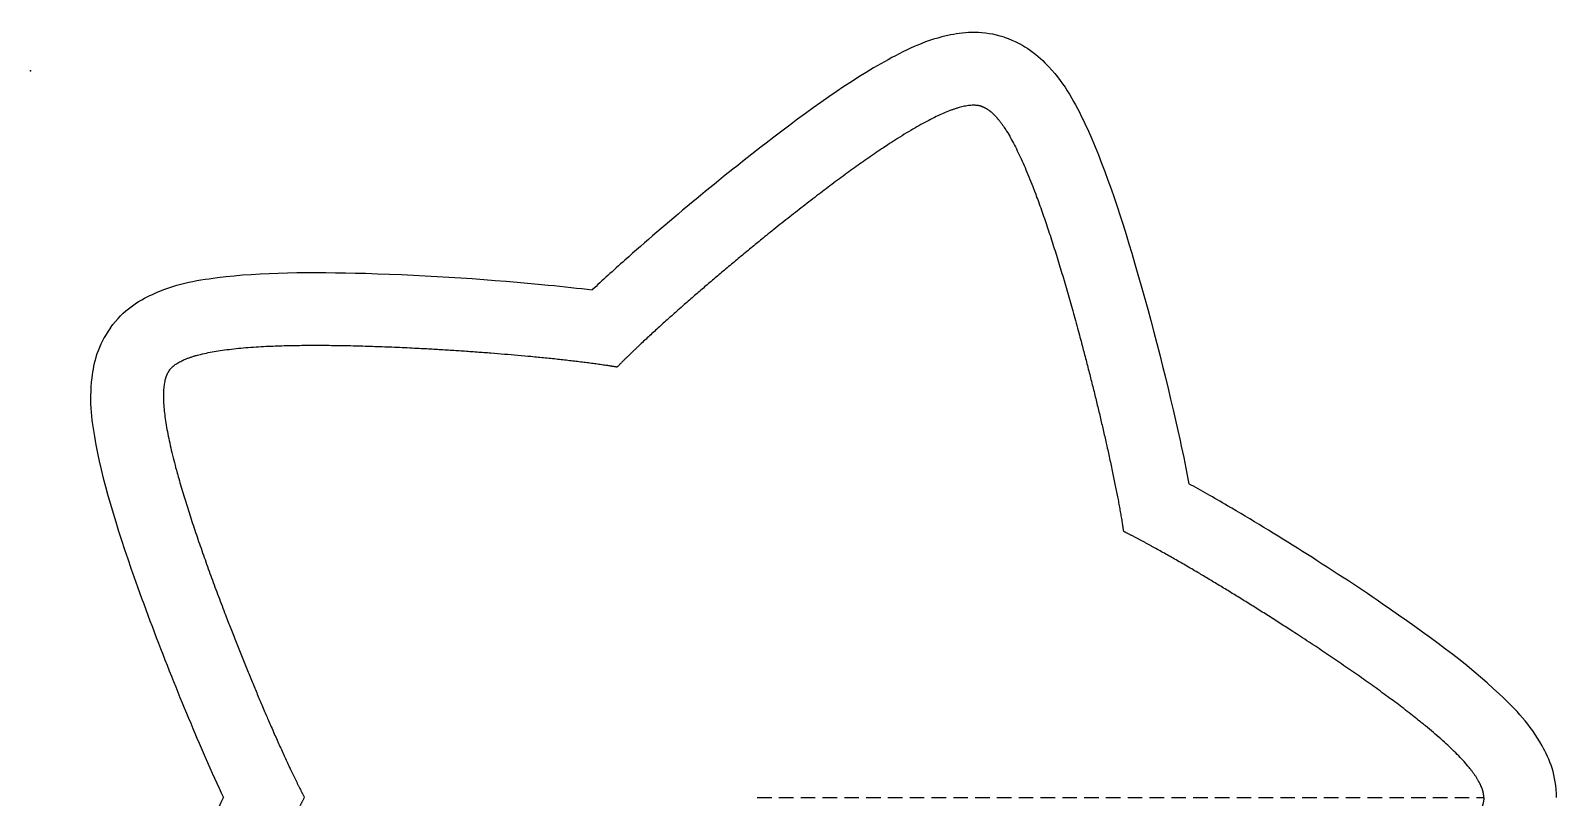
# Model space of a CAD drawing. Header units: millimetres. Extents: x 0 to 52.5, y -51.4 to 1.4.
# Drawn here: x 0 to 52.5, y -25 to 1.4 of the extents above; entities that cross this region are included whole.
import ezdxf

# ---------------------------------------------------------------- set-up
doc = ezdxf.new("R2010")
doc.units = ezdxf.units.MM
doc.linetypes.add('DASHED', pattern=[0.75, 0.5, -0.25])
doc.layers.get('0').update_dxf_attribs({"linetype": 'CONTINUOUS'})

msp = doc.modelspace()

# ---------------------------------------------------------------- linework, layer by layer
at = {"linetype": 'DASHED'}
msp.add_line((25, -25), (50, -25), dxfattribs=at)
msp.add_line((25, -25), (50, -25), dxfattribs=at)
msp.add_line((25, -25), (50, -25), dxfattribs=at)
msp.add_line((25, -25), (50, -25), dxfattribs=at)
msp.add_line((25, -25), (50, -25), dxfattribs=at)
msp.add_line((25, -25), (50, -25), dxfattribs=at)
msp.add_line((25, -25), (50, -25), dxfattribs=at)
msp.add_line((25, -25), (50, -25), dxfattribs=at)
for points, degree, knots in [([(33.498, 1.154), (32.778, 1.388), (32.161, 1.334), (31.66, 1.236), (30.83, 1.072), (30.191, 0.76), (29.506, 0.385), (28.19, -0.335), (26.767, -1.36), (25.304, -2.488), (23.568, -3.826), (21.829, -5.285), (20.452, -6.51), (20.044, -6.872), (19.667, -7.215), (19.326, -7.536)], 3, [0, 0, 0, 0, 0.0833903, 0.0833903, 0.0833903, 0.2216552, 0.2216552, 0.2216552, 0.487258, 0.487258, 0.487258, 0.802374, 0.802374, 0.802374, 0.895626, 0.895626, 0.895626, 0.895626]), ([(33.498, 1.154), (32.778, 1.388), (32.161, 1.334), (31.66, 1.236), (30.83, 1.072), (30.191, 0.76), (29.506, 0.385), (28.19, -0.335), (26.767, -1.36), (25.304, -2.488), (23.568, -3.826), (21.829, -5.285), (20.452, -6.51), (20.044, -6.872), (19.667, -7.215), (19.326, -7.536)], 3, [0, 0, 0, 0, 0.0833903, 0.0833903, 0.0833903, 0.2216552, 0.2216552, 0.2216552, 0.487258, 0.487258, 0.487258, 0.802374, 0.802374, 0.802374, 0.895626, 0.895626, 0.895626, 0.895626]), ([(33.498, 1.154), (32.778, 1.388), (32.161, 1.334), (31.66, 1.236), (30.83, 1.072), (30.191, 0.76), (29.506, 0.385), (28.19, -0.335), (26.767, -1.36), (25.304, -2.488), (23.568, -3.826), (21.829, -5.285), (20.452, -6.51), (20.044, -6.872), (19.667, -7.215), (19.326, -7.536)], 3, [0, 0, 0, 0, 0.0833903, 0.0833903, 0.0833903, 0.2216552, 0.2216552, 0.2216552, 0.487258, 0.487258, 0.487258, 0.802374, 0.802374, 0.802374, 0.895626, 0.895626, 0.895626, 0.895626]), ([(33.498, 1.154), (32.778, 1.388), (32.161, 1.334), (31.66, 1.236), (30.83, 1.072), (30.191, 0.76), (29.506, 0.385), (28.19, -0.335), (26.767, -1.36), (25.304, -2.488), (23.568, -3.826), (21.829, -5.285), (20.452, -6.51), (20.044, -6.872), (19.667, -7.215), (19.326, -7.536)], 3, [0, 0, 0, 0, 0.0833903, 0.0833903, 0.0833903, 0.2216552, 0.2216552, 0.2216552, 0.487258, 0.487258, 0.487258, 0.802374, 0.802374, 0.802374, 0.895626, 0.895626, 0.895626, 0.895626]), ([(33.498, 1.154), (32.778, 1.388), (32.161, 1.334), (31.66, 1.236), (30.83, 1.072), (30.191, 0.76), (29.506, 0.385), (28.19, -0.335), (26.767, -1.36), (25.304, -2.488), (23.568, -3.826), (21.829, -5.285), (20.452, -6.51), (20.044, -6.872), (19.667, -7.215), (19.326, -7.536)], 3, [0, 0, 0, 0, 0.0833903, 0.0833903, 0.0833903, 0.2216552, 0.2216552, 0.2216552, 0.487258, 0.487258, 0.487258, 0.802374, 0.802374, 0.802374, 0.895626, 0.895626, 0.895626, 0.895626]), ([(33.498, 1.154), (32.778, 1.388), (32.161, 1.334), (31.66, 1.236), (30.83, 1.072), (30.191, 0.76), (29.506, 0.385), (28.19, -0.335), (26.767, -1.36), (25.304, -2.488), (23.568, -3.826), (21.829, -5.285), (20.452, -6.51), (20.044, -6.872), (19.667, -7.215), (19.326, -7.536)], 3, [0, 0, 0, 0, 0.0833903, 0.0833903, 0.0833903, 0.2216552, 0.2216552, 0.2216552, 0.487258, 0.487258, 0.487258, 0.802374, 0.802374, 0.802374, 0.895626, 0.895626, 0.895626, 0.895626]), ([(33.498, 1.154), (32.778, 1.388), (32.161, 1.334), (31.66, 1.236), (30.83, 1.072), (30.191, 0.76), (29.506, 0.385), (28.19, -0.335), (26.767, -1.36), (25.304, -2.488), (23.568, -3.826), (21.829, -5.285), (20.452, -6.51), (20.044, -6.872), (19.667, -7.215), (19.326, -7.536)], 3, [0, 0, 0, 0, 0.0833903, 0.0833903, 0.0833903, 0.2216552, 0.2216552, 0.2216552, 0.487258, 0.487258, 0.487258, 0.802374, 0.802374, 0.802374, 0.895626, 0.895626, 0.895626, 0.895626]), ([(33.498, 1.154), (32.778, 1.388), (32.161, 1.334), (31.66, 1.236), (30.83, 1.072), (30.191, 0.76), (29.506, 0.385), (28.19, -0.335), (26.767, -1.36), (25.304, -2.488), (23.568, -3.826), (21.829, -5.285), (20.452, -6.51), (20.044, -6.872), (19.667, -7.215), (19.326, -7.536)], 3, [0, 0, 0, 0, 0.0833903, 0.0833903, 0.0833903, 0.2216552, 0.2216552, 0.2216552, 0.487258, 0.487258, 0.487258, 0.802374, 0.802374, 0.802374, 0.895626, 0.895626, 0.895626, 0.895626]), ([(33.498, 1.154), (34.218, 0.92), (34.686, 0.514), (35.033, 0.14), (35.609, -0.48), (35.942, -1.109), (36.276, -1.815), (36.917, -3.17), (37.466, -4.837), (37.986, -6.609), (38.604, -8.712), (39.153, -10.914), (39.548, -12.714), (39.665, -13.247), (39.768, -13.747), (39.856, -14.207)], 3, [0, 0, 0, 0, 0.0833903, 0.0833903, 0.0833903, 0.2216552, 0.2216552, 0.2216552, 0.487258, 0.487258, 0.487258, 0.802374, 0.802374, 0.802374, 0.895626, 0.895626, 0.895626, 0.895626]), ([(33.498, 1.154), (34.218, 0.92), (34.686, 0.514), (35.033, 0.14), (35.609, -0.48), (35.942, -1.109), (36.276, -1.815), (36.917, -3.17), (37.466, -4.837), (37.986, -6.609), (38.604, -8.712), (39.153, -10.914), (39.548, -12.714), (39.665, -13.247), (39.768, -13.747), (39.856, -14.207)], 3, [0, 0, 0, 0, 0.0833903, 0.0833903, 0.0833903, 0.2216552, 0.2216552, 0.2216552, 0.487258, 0.487258, 0.487258, 0.802374, 0.802374, 0.802374, 0.895626, 0.895626, 0.895626, 0.895626]), ([(33.498, 1.154), (34.218, 0.92), (34.686, 0.514), (35.033, 0.14), (35.609, -0.48), (35.942, -1.109), (36.276, -1.815), (36.917, -3.17), (37.466, -4.837), (37.986, -6.609), (38.604, -8.712), (39.153, -10.914), (39.548, -12.714), (39.665, -13.247), (39.768, -13.747), (39.856, -14.207)], 3, [0, 0, 0, 0, 0.0833903, 0.0833903, 0.0833903, 0.2216552, 0.2216552, 0.2216552, 0.487258, 0.487258, 0.487258, 0.802374, 0.802374, 0.802374, 0.895626, 0.895626, 0.895626, 0.895626]), ([(33.498, 1.154), (34.218, 0.92), (34.686, 0.514), (35.033, 0.14), (35.609, -0.48), (35.942, -1.109), (36.276, -1.815), (36.917, -3.17), (37.466, -4.837), (37.986, -6.609), (38.604, -8.712), (39.153, -10.914), (39.548, -12.714), (39.665, -13.247), (39.768, -13.747), (39.856, -14.207)], 3, [0, 0, 0, 0, 0.0833903, 0.0833903, 0.0833903, 0.2216552, 0.2216552, 0.2216552, 0.487258, 0.487258, 0.487258, 0.802374, 0.802374, 0.802374, 0.895626, 0.895626, 0.895626, 0.895626]), ([(33.498, 1.154), (34.218, 0.92), (34.686, 0.514), (35.033, 0.14), (35.609, -0.48), (35.942, -1.109), (36.276, -1.815), (36.917, -3.17), (37.466, -4.837), (37.986, -6.609), (38.604, -8.712), (39.153, -10.914), (39.548, -12.714), (39.665, -13.247), (39.768, -13.747), (39.856, -14.207)], 3, [0, 0, 0, 0, 0.0833903, 0.0833903, 0.0833903, 0.2216552, 0.2216552, 0.2216552, 0.487258, 0.487258, 0.487258, 0.802374, 0.802374, 0.802374, 0.895626, 0.895626, 0.895626, 0.895626]), ([(33.498, 1.154), (34.218, 0.92), (34.686, 0.514), (35.033, 0.14), (35.609, -0.48), (35.942, -1.109), (36.276, -1.815), (36.917, -3.17), (37.466, -4.837), (37.986, -6.609), (38.604, -8.712), (39.153, -10.914), (39.548, -12.714), (39.665, -13.247), (39.768, -13.747), (39.856, -14.207)], 3, [0, 0, 0, 0, 0.0833903, 0.0833903, 0.0833903, 0.2216552, 0.2216552, 0.2216552, 0.487258, 0.487258, 0.487258, 0.802374, 0.802374, 0.802374, 0.895626, 0.895626, 0.895626, 0.895626]), ([(33.498, 1.154), (34.218, 0.92), (34.686, 0.514), (35.033, 0.14), (35.609, -0.48), (35.942, -1.109), (36.276, -1.815), (36.917, -3.17), (37.466, -4.837), (37.986, -6.609), (38.604, -8.712), (39.153, -10.914), (39.548, -12.714), (39.665, -13.247), (39.768, -13.747), (39.856, -14.207)], 3, [0, 0, 0, 0, 0.0833903, 0.0833903, 0.0833903, 0.2216552, 0.2216552, 0.2216552, 0.487258, 0.487258, 0.487258, 0.802374, 0.802374, 0.802374, 0.895626, 0.895626, 0.895626, 0.895626]), ([(33.498, 1.154), (34.218, 0.92), (34.686, 0.514), (35.033, 0.14), (35.609, -0.48), (35.942, -1.109), (36.276, -1.815), (36.917, -3.17), (37.466, -4.837), (37.986, -6.609), (38.604, -8.712), (39.153, -10.914), (39.548, -12.714), (39.665, -13.247), (39.768, -13.747), (39.856, -14.207)], 3, [0, 0, 0, 0, 0.0833903, 0.0833903, 0.0833903, 0.2216552, 0.2216552, 0.2216552, 0.487258, 0.487258, 0.487258, 0.802374, 0.802374, 0.802374, 0.895626, 0.895626, 0.895626, 0.895626]), ([(32.725, -1.224), (32.501, -1.151), (31.919, -1.173), (30.647, -1.713), (28.306, -3.269), (24.998, -5.872), (22.587, -7.927), (21.185, -9.2), (20.478, -9.888), (20.187, -10.186)], 5, [0, 0, 0, 0, 0, 0, 0.2, 0.4, 0.6, 0.8, 0.989532, 0.989532, 0.989532, 0.989532, 0.989532, 0.989532]), ([(32.725, -1.224), (32.501, -1.151), (31.919, -1.173), (30.647, -1.713), (28.306, -3.269), (24.998, -5.872), (22.587, -7.927), (21.185, -9.2), (20.478, -9.888), (20.187, -10.186)], 5, [0, 0, 0, 0, 0, 0, 0.2, 0.4, 0.6, 0.8, 0.989532, 0.989532, 0.989532, 0.989532, 0.989532, 0.989532]), ([(32.725, -1.224), (32.501, -1.151), (31.919, -1.173), (30.647, -1.713), (28.306, -3.269), (24.998, -5.872), (22.587, -7.927), (21.185, -9.2), (20.478, -9.888), (20.187, -10.186)], 5, [0, 0, 0, 0, 0, 0, 0.2, 0.4, 0.6, 0.8, 0.989532, 0.989532, 0.989532, 0.989532, 0.989532, 0.989532]), ([(32.725, -1.224), (32.501, -1.151), (31.919, -1.173), (30.647, -1.713), (28.306, -3.269), (24.998, -5.872), (22.587, -7.927), (21.185, -9.2), (20.478, -9.888), (20.187, -10.186)], 5, [0, 0, 0, 0, 0, 0, 0.2, 0.4, 0.6, 0.8, 0.989532, 0.989532, 0.989532, 0.989532, 0.989532, 0.989532]), ([(32.725, -1.224), (32.501, -1.151), (31.919, -1.173), (30.647, -1.713), (28.306, -3.269), (24.998, -5.872), (22.587, -7.927), (21.185, -9.2), (20.478, -9.888), (20.187, -10.186)], 5, [0, 0, 0, 0, 0, 0, 0.2, 0.4, 0.6, 0.8, 0.989532, 0.989532, 0.989532, 0.989532, 0.989532, 0.989532]), ([(32.725, -1.224), (32.501, -1.151), (31.919, -1.173), (30.647, -1.713), (28.306, -3.269), (24.998, -5.872), (22.587, -7.927), (21.185, -9.2), (20.478, -9.888), (20.187, -10.186)], 5, [0, 0, 0, 0, 0, 0, 0.2, 0.4, 0.6, 0.8, 0.989532, 0.989532, 0.989532, 0.989532, 0.989532, 0.989532]), ([(32.725, -1.224), (32.501, -1.151), (31.919, -1.173), (30.647, -1.713), (28.306, -3.269), (24.998, -5.872), (22.587, -7.927), (21.185, -9.2), (20.478, -9.888), (20.187, -10.186)], 5, [0, 0, 0, 0, 0, 0, 0.2, 0.4, 0.6, 0.8, 0.989532, 0.989532, 0.989532, 0.989532, 0.989532, 0.989532]), ([(32.725, -1.224), (32.501, -1.151), (31.919, -1.173), (30.647, -1.713), (28.306, -3.269), (24.998, -5.872), (22.587, -7.927), (21.185, -9.2), (20.478, -9.888), (20.187, -10.186)], 5, [0, 0, 0, 0, 0, 0, 0.2, 0.4, 0.6, 0.8, 0.989532, 0.989532, 0.989532, 0.989532, 0.989532, 0.989532]), ([(32.725, -1.224), (32.95, -1.297), (33.407, -1.657), (34.119, -2.841), (35.098, -5.476), (36.245, -9.526), (36.987, -12.606), (37.373, -14.46), (37.541, -15.432), (37.602, -15.844)], 5, [0, 0, 0, 0, 0, 0, 0.2, 0.4, 0.6, 0.8, 0.989532, 0.989532, 0.989532, 0.989532, 0.989532, 0.989532]), ([(32.725, -1.224), (32.95, -1.297), (33.407, -1.657), (34.119, -2.841), (35.098, -5.476), (36.245, -9.526), (36.987, -12.606), (37.373, -14.46), (37.541, -15.432), (37.602, -15.844)], 5, [0, 0, 0, 0, 0, 0, 0.2, 0.4, 0.6, 0.8, 0.989532, 0.989532, 0.989532, 0.989532, 0.989532, 0.989532]), ([(32.725, -1.224), (32.95, -1.297), (33.407, -1.657), (34.119, -2.841), (35.098, -5.476), (36.245, -9.526), (36.987, -12.606), (37.373, -14.46), (37.541, -15.432), (37.602, -15.844)], 5, [0, 0, 0, 0, 0, 0, 0.2, 0.4, 0.6, 0.8, 0.989532, 0.989532, 0.989532, 0.989532, 0.989532, 0.989532]), ([(32.725, -1.224), (32.95, -1.297), (33.407, -1.657), (34.119, -2.841), (35.098, -5.476), (36.245, -9.526), (36.987, -12.606), (37.373, -14.46), (37.541, -15.432), (37.602, -15.844)], 5, [0, 0, 0, 0, 0, 0, 0.2, 0.4, 0.6, 0.8, 0.989532, 0.989532, 0.989532, 0.989532, 0.989532, 0.989532]), ([(32.725, -1.224), (32.95, -1.297), (33.407, -1.657), (34.119, -2.841), (35.098, -5.476), (36.245, -9.526), (36.987, -12.606), (37.373, -14.46), (37.541, -15.432), (37.602, -15.844)], 5, [0, 0, 0, 0, 0, 0, 0.2, 0.4, 0.6, 0.8, 0.989532, 0.989532, 0.989532, 0.989532, 0.989532, 0.989532]), ([(32.725, -1.224), (32.95, -1.297), (33.407, -1.657), (34.119, -2.841), (35.098, -5.476), (36.245, -9.526), (36.987, -12.606), (37.373, -14.46), (37.541, -15.432), (37.602, -15.844)], 5, [0, 0, 0, 0, 0, 0, 0.2, 0.4, 0.6, 0.8, 0.989532, 0.989532, 0.989532, 0.989532, 0.989532, 0.989532]), ([(32.725, -1.224), (32.95, -1.297), (33.407, -1.657), (34.119, -2.841), (35.098, -5.476), (36.245, -9.526), (36.987, -12.606), (37.373, -14.46), (37.541, -15.432), (37.602, -15.844)], 5, [0, 0, 0, 0, 0, 0, 0.2, 0.4, 0.6, 0.8, 0.989532, 0.989532, 0.989532, 0.989532, 0.989532, 0.989532]), ([(32.725, -1.224), (32.95, -1.297), (33.407, -1.657), (34.119, -2.841), (35.098, -5.476), (36.245, -9.526), (36.987, -12.606), (37.373, -14.46), (37.541, -15.432), (37.602, -15.844)], 5, [0, 0, 0, 0, 0, 0, 0.2, 0.4, 0.6, 0.8, 0.989532, 0.989532, 0.989532, 0.989532, 0.989532, 0.989532]), ([(2.752, -8.836), (3.197, -8.223), (3.728, -7.904), (4.191, -7.689), (4.959, -7.334), (5.659, -7.211), (6.434, -7.112), (7.921, -6.921), (9.676, -6.913), (11.522, -6.966), (13.713, -7.029), (15.977, -7.187), (17.811, -7.368), (18.354, -7.421), (18.861, -7.477), (19.326, -7.536)], 3, [0, 0, 0, 0, 0.0833903, 0.0833903, 0.0833903, 0.2216552, 0.2216552, 0.2216552, 0.487258, 0.487258, 0.487258, 0.802374, 0.802374, 0.802374, 0.895626, 0.895626, 0.895626, 0.895626]), ([(2.752, -8.836), (3.197, -8.223), (3.728, -7.904), (4.191, -7.689), (4.959, -7.334), (5.659, -7.211), (6.434, -7.112), (7.921, -6.921), (9.676, -6.913), (11.522, -6.966), (13.713, -7.029), (15.977, -7.187), (17.811, -7.368), (18.354, -7.421), (18.861, -7.477), (19.326, -7.536)], 3, [0, 0, 0, 0, 0.0833903, 0.0833903, 0.0833903, 0.2216552, 0.2216552, 0.2216552, 0.487258, 0.487258, 0.487258, 0.802374, 0.802374, 0.802374, 0.895626, 0.895626, 0.895626, 0.895626]), ([(2.752, -8.836), (3.197, -8.223), (3.728, -7.904), (4.191, -7.689), (4.959, -7.334), (5.659, -7.211), (6.434, -7.112), (7.921, -6.921), (9.676, -6.913), (11.522, -6.966), (13.713, -7.029), (15.977, -7.187), (17.811, -7.368), (18.354, -7.421), (18.861, -7.477), (19.326, -7.536)], 3, [0, 0, 0, 0, 0.0833903, 0.0833903, 0.0833903, 0.2216552, 0.2216552, 0.2216552, 0.487258, 0.487258, 0.487258, 0.802374, 0.802374, 0.802374, 0.895626, 0.895626, 0.895626, 0.895626]), ([(2.752, -8.836), (3.197, -8.223), (3.728, -7.904), (4.191, -7.689), (4.959, -7.334), (5.659, -7.211), (6.434, -7.112), (7.921, -6.921), (9.676, -6.913), (11.522, -6.966), (13.713, -7.029), (15.977, -7.187), (17.811, -7.368), (18.354, -7.421), (18.861, -7.477), (19.326, -7.536)], 3, [0, 0, 0, 0, 0.0833903, 0.0833903, 0.0833903, 0.2216552, 0.2216552, 0.2216552, 0.487258, 0.487258, 0.487258, 0.802374, 0.802374, 0.802374, 0.895626, 0.895626, 0.895626, 0.895626]), ([(2.752, -8.836), (3.197, -8.223), (3.728, -7.904), (4.191, -7.689), (4.959, -7.334), (5.659, -7.211), (6.434, -7.112), (7.921, -6.921), (9.676, -6.913), (11.522, -6.966), (13.713, -7.029), (15.977, -7.187), (17.811, -7.368), (18.354, -7.421), (18.861, -7.477), (19.326, -7.536)], 3, [0, 0, 0, 0, 0.0833903, 0.0833903, 0.0833903, 0.2216552, 0.2216552, 0.2216552, 0.487258, 0.487258, 0.487258, 0.802374, 0.802374, 0.802374, 0.895626, 0.895626, 0.895626, 0.895626]), ([(2.752, -8.836), (3.197, -8.223), (3.728, -7.904), (4.191, -7.689), (4.959, -7.334), (5.659, -7.211), (6.434, -7.112), (7.921, -6.921), (9.676, -6.913), (11.522, -6.966), (13.713, -7.029), (15.977, -7.187), (17.811, -7.368), (18.354, -7.421), (18.861, -7.477), (19.326, -7.536)], 3, [0, 0, 0, 0, 0.0833903, 0.0833903, 0.0833903, 0.2216552, 0.2216552, 0.2216552, 0.487258, 0.487258, 0.487258, 0.802374, 0.802374, 0.802374, 0.895626, 0.895626, 0.895626, 0.895626]), ([(2.752, -8.836), (3.197, -8.223), (3.728, -7.904), (4.191, -7.689), (4.959, -7.334), (5.659, -7.211), (6.434, -7.112), (7.921, -6.921), (9.676, -6.913), (11.522, -6.966), (13.713, -7.029), (15.977, -7.187), (17.811, -7.368), (18.354, -7.421), (18.861, -7.477), (19.326, -7.536)], 3, [0, 0, 0, 0, 0.0833903, 0.0833903, 0.0833903, 0.2216552, 0.2216552, 0.2216552, 0.487258, 0.487258, 0.487258, 0.802374, 0.802374, 0.802374, 0.895626, 0.895626, 0.895626, 0.895626]), ([(2.752, -8.836), (3.197, -8.223), (3.728, -7.904), (4.191, -7.689), (4.959, -7.334), (5.659, -7.211), (6.434, -7.112), (7.921, -6.921), (9.676, -6.913), (11.522, -6.966), (13.713, -7.029), (15.977, -7.187), (17.811, -7.368), (18.354, -7.421), (18.861, -7.477), (19.326, -7.536)], 3, [0, 0, 0, 0, 0.0833903, 0.0833903, 0.0833903, 0.2216552, 0.2216552, 0.2216552, 0.487258, 0.487258, 0.487258, 0.802374, 0.802374, 0.802374, 0.895626, 0.895626, 0.895626, 0.895626]), ([(2.752, -8.836), (2.307, -9.449), (2.167, -10.052), (2.106, -10.559), (2.005, -11.399), (2.105, -12.103), (2.25, -12.87), (2.528, -14.344), (3.063, -16.015), (3.684, -17.755), (4.42, -19.819), (5.27, -21.923), (6.009, -23.612), (6.228, -24.111), (6.438, -24.576), (6.637, -25)], 3, [0, 0, 0, 0, 0.0833903, 0.0833903, 0.0833903, 0.2216552, 0.2216552, 0.2216552, 0.487258, 0.487258, 0.487258, 0.802374, 0.802374, 0.802374, 0.895626, 0.895626, 0.895626, 0.895626]), ([(2.752, -8.836), (2.307, -9.449), (2.167, -10.052), (2.106, -10.559), (2.005, -11.399), (2.105, -12.103), (2.25, -12.87), (2.528, -14.344), (3.063, -16.015), (3.684, -17.755), (4.42, -19.819), (5.27, -21.923), (6.009, -23.612), (6.228, -24.111), (6.438, -24.576), (6.637, -25)], 3, [0, 0, 0, 0, 0.0833903, 0.0833903, 0.0833903, 0.2216552, 0.2216552, 0.2216552, 0.487258, 0.487258, 0.487258, 0.802374, 0.802374, 0.802374, 0.895626, 0.895626, 0.895626, 0.895626]), ([(2.752, -8.836), (2.307, -9.449), (2.167, -10.052), (2.106, -10.559), (2.005, -11.399), (2.105, -12.103), (2.25, -12.87), (2.528, -14.344), (3.063, -16.015), (3.684, -17.755), (4.42, -19.819), (5.27, -21.923), (6.009, -23.612), (6.228, -24.111), (6.438, -24.576), (6.637, -25)], 3, [0, 0, 0, 0, 0.0833903, 0.0833903, 0.0833903, 0.2216552, 0.2216552, 0.2216552, 0.487258, 0.487258, 0.487258, 0.802374, 0.802374, 0.802374, 0.895626, 0.895626, 0.895626, 0.895626]), ([(2.752, -8.836), (2.307, -9.449), (2.167, -10.052), (2.106, -10.559), (2.005, -11.399), (2.105, -12.103), (2.25, -12.87), (2.528, -14.344), (3.063, -16.015), (3.684, -17.755), (4.42, -19.819), (5.27, -21.923), (6.009, -23.612), (6.228, -24.111), (6.438, -24.576), (6.637, -25)], 3, [0, 0, 0, 0, 0.0833903, 0.0833903, 0.0833903, 0.2216552, 0.2216552, 0.2216552, 0.487258, 0.487258, 0.487258, 0.802374, 0.802374, 0.802374, 0.895626, 0.895626, 0.895626, 0.895626]), ([(2.752, -8.836), (2.307, -9.449), (2.167, -10.052), (2.106, -10.559), (2.005, -11.399), (2.105, -12.103), (2.25, -12.87), (2.528, -14.344), (3.063, -16.015), (3.684, -17.755), (4.42, -19.819), (5.27, -21.923), (6.009, -23.612), (6.228, -24.111), (6.438, -24.576), (6.637, -25)], 3, [0, 0, 0, 0, 0.0833903, 0.0833903, 0.0833903, 0.2216552, 0.2216552, 0.2216552, 0.487258, 0.487258, 0.487258, 0.802374, 0.802374, 0.802374, 0.895626, 0.895626, 0.895626, 0.895626]), ([(2.752, -8.836), (2.307, -9.449), (2.167, -10.052), (2.106, -10.559), (2.005, -11.399), (2.105, -12.103), (2.25, -12.87), (2.528, -14.344), (3.063, -16.015), (3.684, -17.755), (4.42, -19.819), (5.27, -21.923), (6.009, -23.612), (6.228, -24.111), (6.438, -24.576), (6.637, -25)], 3, [0, 0, 0, 0, 0.0833903, 0.0833903, 0.0833903, 0.2216552, 0.2216552, 0.2216552, 0.487258, 0.487258, 0.487258, 0.802374, 0.802374, 0.802374, 0.895626, 0.895626, 0.895626, 0.895626]), ([(2.752, -8.836), (2.307, -9.449), (2.167, -10.052), (2.106, -10.559), (2.005, -11.399), (2.105, -12.103), (2.25, -12.87), (2.528, -14.344), (3.063, -16.015), (3.684, -17.755), (4.42, -19.819), (5.27, -21.923), (6.009, -23.612), (6.228, -24.111), (6.438, -24.576), (6.637, -25)], 3, [0, 0, 0, 0, 0.0833903, 0.0833903, 0.0833903, 0.2216552, 0.2216552, 0.2216552, 0.487258, 0.487258, 0.487258, 0.802374, 0.802374, 0.802374, 0.895626, 0.895626, 0.895626, 0.895626]), ([(2.752, -8.836), (2.307, -9.449), (2.167, -10.052), (2.106, -10.559), (2.005, -11.399), (2.105, -12.103), (2.25, -12.87), (2.528, -14.344), (3.063, -16.015), (3.684, -17.755), (4.42, -19.819), (5.27, -21.923), (6.009, -23.612), (6.228, -24.111), (6.438, -24.576), (6.637, -25)], 3, [0, 0, 0, 0, 0.0833903, 0.0833903, 0.0833903, 0.2216552, 0.2216552, 0.2216552, 0.487258, 0.487258, 0.487258, 0.802374, 0.802374, 0.802374, 0.895626, 0.895626, 0.895626, 0.895626]), ([(4.775, -10.305), (4.913, -10.114), (5.397, -9.791), (6.743, -9.48), (9.552, -9.363), (13.759, -9.524), (16.917, -9.77), (18.799, -9.975), (19.775, -10.116), (20.187, -10.186)], 5, [0, 0, 0, 0, 0, 0, 0.2, 0.4, 0.6, 0.8, 0.989532, 0.989532, 0.989532, 0.989532, 0.989532, 0.989532]), ([(4.775, -10.305), (4.913, -10.114), (5.397, -9.791), (6.743, -9.48), (9.552, -9.363), (13.759, -9.524), (16.917, -9.77), (18.799, -9.975), (19.775, -10.116), (20.187, -10.186)], 5, [0, 0, 0, 0, 0, 0, 0.2, 0.4, 0.6, 0.8, 0.989532, 0.989532, 0.989532, 0.989532, 0.989532, 0.989532]), ([(4.775, -10.305), (4.913, -10.114), (5.397, -9.791), (6.743, -9.48), (9.552, -9.363), (13.759, -9.524), (16.917, -9.77), (18.799, -9.975), (19.775, -10.116), (20.187, -10.186)], 5, [0, 0, 0, 0, 0, 0, 0.2, 0.4, 0.6, 0.8, 0.989532, 0.989532, 0.989532, 0.989532, 0.989532, 0.989532]), ([(4.775, -10.305), (4.913, -10.114), (5.397, -9.791), (6.743, -9.48), (9.552, -9.363), (13.759, -9.524), (16.917, -9.77), (18.799, -9.975), (19.775, -10.116), (20.187, -10.186)], 5, [0, 0, 0, 0, 0, 0, 0.2, 0.4, 0.6, 0.8, 0.989532, 0.989532, 0.989532, 0.989532, 0.989532, 0.989532]), ([(4.775, -10.305), (4.913, -10.114), (5.397, -9.791), (6.743, -9.48), (9.552, -9.363), (13.759, -9.524), (16.917, -9.77), (18.799, -9.975), (19.775, -10.116), (20.187, -10.186)], 5, [0, 0, 0, 0, 0, 0, 0.2, 0.4, 0.6, 0.8, 0.989532, 0.989532, 0.989532, 0.989532, 0.989532, 0.989532]), ([(4.775, -10.305), (4.913, -10.114), (5.397, -9.791), (6.743, -9.48), (9.552, -9.363), (13.759, -9.524), (16.917, -9.77), (18.799, -9.975), (19.775, -10.116), (20.187, -10.186)], 5, [0, 0, 0, 0, 0, 0, 0.2, 0.4, 0.6, 0.8, 0.989532, 0.989532, 0.989532, 0.989532, 0.989532, 0.989532]), ([(4.775, -10.305), (4.913, -10.114), (5.397, -9.791), (6.743, -9.48), (9.552, -9.363), (13.759, -9.524), (16.917, -9.77), (18.799, -9.975), (19.775, -10.116), (20.187, -10.186)], 5, [0, 0, 0, 0, 0, 0, 0.2, 0.4, 0.6, 0.8, 0.989532, 0.989532, 0.989532, 0.989532, 0.989532, 0.989532]), ([(4.775, -10.305), (4.913, -10.114), (5.397, -9.791), (6.743, -9.48), (9.552, -9.363), (13.759, -9.524), (16.917, -9.77), (18.799, -9.975), (19.775, -10.116), (20.187, -10.186)], 5, [0, 0, 0, 0, 0, 0, 0.2, 0.4, 0.6, 0.8, 0.989532, 0.989532, 0.989532, 0.989532, 0.989532, 0.989532]), ([(4.775, -10.305), (4.636, -10.496), (4.478, -11.057), (4.598, -12.433), (5.354, -15.14), (6.807, -19.091), (8.017, -22.019), (8.795, -23.745), (9.23, -24.63), (9.424, -25)], 5, [0, 0, 0, 0, 0, 0, 0.2, 0.4, 0.6, 0.8, 0.989532, 0.989532, 0.989532, 0.989532, 0.989532, 0.989532]), ([(4.775, -10.305), (4.636, -10.496), (4.478, -11.057), (4.598, -12.433), (5.354, -15.14), (6.807, -19.091), (8.017, -22.019), (8.795, -23.745), (9.23, -24.63), (9.424, -25)], 5, [0, 0, 0, 0, 0, 0, 0.2, 0.4, 0.6, 0.8, 0.989532, 0.989532, 0.989532, 0.989532, 0.989532, 0.989532]), ([(4.775, -10.305), (4.636, -10.496), (4.478, -11.057), (4.598, -12.433), (5.354, -15.14), (6.807, -19.091), (8.017, -22.019), (8.795, -23.745), (9.23, -24.63), (9.424, -25)], 5, [0, 0, 0, 0, 0, 0, 0.2, 0.4, 0.6, 0.8, 0.989532, 0.989532, 0.989532, 0.989532, 0.989532, 0.989532]), ([(4.775, -10.305), (4.636, -10.496), (4.478, -11.057), (4.598, -12.433), (5.354, -15.14), (6.807, -19.091), (8.017, -22.019), (8.795, -23.745), (9.23, -24.63), (9.424, -25)], 5, [0, 0, 0, 0, 0, 0, 0.2, 0.4, 0.6, 0.8, 0.989532, 0.989532, 0.989532, 0.989532, 0.989532, 0.989532]), ([(4.775, -10.305), (4.636, -10.496), (4.478, -11.057), (4.598, -12.433), (5.354, -15.14), (6.807, -19.091), (8.017, -22.019), (8.795, -23.745), (9.23, -24.63), (9.424, -25)], 5, [0, 0, 0, 0, 0, 0, 0.2, 0.4, 0.6, 0.8, 0.989532, 0.989532, 0.989532, 0.989532, 0.989532, 0.989532]), ([(4.775, -10.305), (4.636, -10.496), (4.478, -11.057), (4.598, -12.433), (5.354, -15.14), (6.807, -19.091), (8.017, -22.019), (8.795, -23.745), (9.23, -24.63), (9.424, -25)], 5, [0, 0, 0, 0, 0, 0, 0.2, 0.4, 0.6, 0.8, 0.989532, 0.989532, 0.989532, 0.989532, 0.989532, 0.989532]), ([(4.775, -10.305), (4.636, -10.496), (4.478, -11.057), (4.598, -12.433), (5.354, -15.14), (6.807, -19.091), (8.017, -22.019), (8.795, -23.745), (9.23, -24.63), (9.424, -25)], 5, [0, 0, 0, 0, 0, 0, 0.2, 0.4, 0.6, 0.8, 0.989532, 0.989532, 0.989532, 0.989532, 0.989532, 0.989532]), ([(4.775, -10.305), (4.636, -10.496), (4.478, -11.057), (4.598, -12.433), (5.354, -15.14), (6.807, -19.091), (8.017, -22.019), (8.795, -23.745), (9.23, -24.63), (9.424, -25)], 5, [0, 0, 0, 0, 0, 0, 0.2, 0.4, 0.6, 0.8, 0.989532, 0.989532, 0.989532, 0.989532, 0.989532, 0.989532]), ([(52.5, -25), (52.5, -24.243), (52.258, -23.672), (52.01, -23.227), (51.598, -22.488), (51.103, -21.976), (50.535, -21.441), (49.444, -20.412), (48.029, -19.375), (46.504, -18.332), (44.695, -17.095), (42.77, -15.892), (41.18, -14.961), (40.709, -14.685), (40.266, -14.432), (39.856, -14.207)], 3, [0, 0, 0, 0, 0.0833903, 0.0833903, 0.0833903, 0.2216552, 0.2216552, 0.2216552, 0.487258, 0.487258, 0.487258, 0.802374, 0.802374, 0.802374, 0.895626, 0.895626, 0.895626, 0.895626]), ([(52.5, -25), (52.5, -24.243), (52.258, -23.672), (52.01, -23.227), (51.598, -22.488), (51.103, -21.976), (50.535, -21.441), (49.444, -20.412), (48.029, -19.375), (46.504, -18.332), (44.695, -17.095), (42.77, -15.892), (41.18, -14.961), (40.709, -14.685), (40.266, -14.432), (39.856, -14.207)], 3, [0, 0, 0, 0, 0.0833903, 0.0833903, 0.0833903, 0.2216552, 0.2216552, 0.2216552, 0.487258, 0.487258, 0.487258, 0.802374, 0.802374, 0.802374, 0.895626, 0.895626, 0.895626, 0.895626]), ([(52.5, -25), (52.5, -24.243), (52.258, -23.672), (52.01, -23.227), (51.598, -22.488), (51.103, -21.976), (50.535, -21.441), (49.444, -20.412), (48.029, -19.375), (46.504, -18.332), (44.695, -17.095), (42.77, -15.892), (41.18, -14.961), (40.709, -14.685), (40.266, -14.432), (39.856, -14.207)], 3, [0, 0, 0, 0, 0.0833903, 0.0833903, 0.0833903, 0.2216552, 0.2216552, 0.2216552, 0.487258, 0.487258, 0.487258, 0.802374, 0.802374, 0.802374, 0.895626, 0.895626, 0.895626, 0.895626]), ([(52.5, -25), (52.5, -24.243), (52.258, -23.672), (52.01, -23.227), (51.598, -22.488), (51.103, -21.976), (50.535, -21.441), (49.444, -20.412), (48.029, -19.375), (46.504, -18.332), (44.695, -17.095), (42.77, -15.892), (41.18, -14.961), (40.709, -14.685), (40.266, -14.432), (39.856, -14.207)], 3, [0, 0, 0, 0, 0.0833903, 0.0833903, 0.0833903, 0.2216552, 0.2216552, 0.2216552, 0.487258, 0.487258, 0.487258, 0.802374, 0.802374, 0.802374, 0.895626, 0.895626, 0.895626, 0.895626]), ([(52.5, -25), (52.5, -24.243), (52.258, -23.672), (52.01, -23.227), (51.598, -22.488), (51.103, -21.976), (50.535, -21.441), (49.444, -20.412), (48.029, -19.375), (46.504, -18.332), (44.695, -17.095), (42.77, -15.892), (41.18, -14.961), (40.709, -14.685), (40.266, -14.432), (39.856, -14.207)], 3, [0, 0, 0, 0, 0.0833903, 0.0833903, 0.0833903, 0.2216552, 0.2216552, 0.2216552, 0.487258, 0.487258, 0.487258, 0.802374, 0.802374, 0.802374, 0.895626, 0.895626, 0.895626, 0.895626]), ([(52.5, -25), (52.5, -24.243), (52.258, -23.672), (52.01, -23.227), (51.598, -22.488), (51.103, -21.976), (50.535, -21.441), (49.444, -20.412), (48.029, -19.375), (46.504, -18.332), (44.695, -17.095), (42.77, -15.892), (41.18, -14.961), (40.709, -14.685), (40.266, -14.432), (39.856, -14.207)], 3, [0, 0, 0, 0, 0.0833903, 0.0833903, 0.0833903, 0.2216552, 0.2216552, 0.2216552, 0.487258, 0.487258, 0.487258, 0.802374, 0.802374, 0.802374, 0.895626, 0.895626, 0.895626, 0.895626]), ([(52.5, -25), (52.5, -24.243), (52.258, -23.672), (52.01, -23.227), (51.598, -22.488), (51.103, -21.976), (50.535, -21.441), (49.444, -20.412), (48.029, -19.375), (46.504, -18.332), (44.695, -17.095), (42.77, -15.892), (41.18, -14.961), (40.709, -14.685), (40.266, -14.432), (39.856, -14.207)], 3, [0, 0, 0, 0, 0.0833903, 0.0833903, 0.0833903, 0.2216552, 0.2216552, 0.2216552, 0.487258, 0.487258, 0.487258, 0.802374, 0.802374, 0.802374, 0.895626, 0.895626, 0.895626, 0.895626]), ([(52.5, -25), (52.5, -24.243), (52.258, -23.672), (52.01, -23.227), (51.598, -22.488), (51.103, -21.976), (50.535, -21.441), (49.444, -20.412), (48.029, -19.375), (46.504, -18.332), (44.695, -17.095), (42.77, -15.892), (41.18, -14.961), (40.709, -14.685), (40.266, -14.432), (39.856, -14.207)], 3, [0, 0, 0, 0, 0.0833903, 0.0833903, 0.0833903, 0.2216552, 0.2216552, 0.2216552, 0.487258, 0.487258, 0.487258, 0.802374, 0.802374, 0.802374, 0.895626, 0.895626, 0.895626, 0.895626]), ([(50, -25), (50, -24.764), (49.799, -24.218), (48.892, -23.175), (46.689, -21.429), (43.191, -19.087), (40.491, -17.429), (38.848, -16.49), (37.975, -16.03), (37.602, -15.844)], 5, [0, 0, 0, 0, 0, 0, 0.2, 0.4, 0.6, 0.8, 0.989532, 0.989532, 0.989532, 0.989532, 0.989532, 0.989532]), ([(50, -25), (50, -24.764), (49.799, -24.218), (48.892, -23.175), (46.689, -21.429), (43.191, -19.087), (40.491, -17.429), (38.848, -16.49), (37.975, -16.03), (37.602, -15.844)], 5, [0, 0, 0, 0, 0, 0, 0.2, 0.4, 0.6, 0.8, 0.989532, 0.989532, 0.989532, 0.989532, 0.989532, 0.989532]), ([(50, -25), (50, -24.764), (49.799, -24.218), (48.892, -23.175), (46.689, -21.429), (43.191, -19.087), (40.491, -17.429), (38.848, -16.49), (37.975, -16.03), (37.602, -15.844)], 5, [0, 0, 0, 0, 0, 0, 0.2, 0.4, 0.6, 0.8, 0.989532, 0.989532, 0.989532, 0.989532, 0.989532, 0.989532]), ([(50, -25), (50, -24.764), (49.799, -24.218), (48.892, -23.175), (46.689, -21.429), (43.191, -19.087), (40.491, -17.429), (38.848, -16.49), (37.975, -16.03), (37.602, -15.844)], 5, [0, 0, 0, 0, 0, 0, 0.2, 0.4, 0.6, 0.8, 0.989532, 0.989532, 0.989532, 0.989532, 0.989532, 0.989532]), ([(50, -25), (50, -24.764), (49.799, -24.218), (48.892, -23.175), (46.689, -21.429), (43.191, -19.087), (40.491, -17.429), (38.848, -16.49), (37.975, -16.03), (37.602, -15.844)], 5, [0, 0, 0, 0, 0, 0, 0.2, 0.4, 0.6, 0.8, 0.989532, 0.989532, 0.989532, 0.989532, 0.989532, 0.989532]), ([(50, -25), (50, -24.764), (49.799, -24.218), (48.892, -23.175), (46.689, -21.429), (43.191, -19.087), (40.491, -17.429), (38.848, -16.49), (37.975, -16.03), (37.602, -15.844)], 5, [0, 0, 0, 0, 0, 0, 0.2, 0.4, 0.6, 0.8, 0.989532, 0.989532, 0.989532, 0.989532, 0.989532, 0.989532]), ([(50, -25), (50, -24.764), (49.799, -24.218), (48.892, -23.175), (46.689, -21.429), (43.191, -19.087), (40.491, -17.429), (38.848, -16.49), (37.975, -16.03), (37.602, -15.844)], 5, [0, 0, 0, 0, 0, 0, 0.2, 0.4, 0.6, 0.8, 0.989532, 0.989532, 0.989532, 0.989532, 0.989532, 0.989532]), ([(50, -25), (50, -24.764), (49.799, -24.218), (48.892, -23.175), (46.689, -21.429), (43.191, -19.087), (40.491, -17.429), (38.848, -16.49), (37.975, -16.03), (37.602, -15.844)], 5, [0, 0, 0, 0, 0, 0, 0.2, 0.4, 0.6, 0.8, 0.989532, 0.989532, 0.989532, 0.989532, 0.989532, 0.989532]), ([(2.752, -41.164), (2.307, -40.551), (2.167, -39.948), (2.106, -39.441), (2.005, -38.601), (2.105, -37.897), (2.25, -37.13), (2.528, -35.656), (3.063, -33.985), (3.684, -32.245), (4.42, -30.181), (5.27, -28.077), (6.009, -26.388), (6.228, -25.889), (6.438, -25.424), (6.637, -25)], 3, [0, 0, 0, 0, 0.0833903, 0.0833903, 0.0833903, 0.2216552, 0.2216552, 0.2216552, 0.487258, 0.487258, 0.487258, 0.802374, 0.802374, 0.802374, 0.895626, 0.895626, 0.895626, 0.895626]), ([(2.752, -41.164), (2.307, -40.551), (2.167, -39.948), (2.106, -39.441), (2.005, -38.601), (2.105, -37.897), (2.25, -37.13), (2.528, -35.656), (3.063, -33.985), (3.684, -32.245), (4.42, -30.181), (5.27, -28.077), (6.009, -26.388), (6.228, -25.889), (6.438, -25.424), (6.637, -25)], 3, [0, 0, 0, 0, 0.0833903, 0.0833903, 0.0833903, 0.2216552, 0.2216552, 0.2216552, 0.487258, 0.487258, 0.487258, 0.802374, 0.802374, 0.802374, 0.895626, 0.895626, 0.895626, 0.895626]), ([(2.752, -41.164), (2.307, -40.551), (2.167, -39.948), (2.106, -39.441), (2.005, -38.601), (2.105, -37.897), (2.25, -37.13), (2.528, -35.656), (3.063, -33.985), (3.684, -32.245), (4.42, -30.181), (5.27, -28.077), (6.009, -26.388), (6.228, -25.889), (6.438, -25.424), (6.637, -25)], 3, [0, 0, 0, 0, 0.0833903, 0.0833903, 0.0833903, 0.2216552, 0.2216552, 0.2216552, 0.487258, 0.487258, 0.487258, 0.802374, 0.802374, 0.802374, 0.895626, 0.895626, 0.895626, 0.895626]), ([(2.752, -41.164), (2.307, -40.551), (2.167, -39.948), (2.106, -39.441), (2.005, -38.601), (2.105, -37.897), (2.25, -37.13), (2.528, -35.656), (3.063, -33.985), (3.684, -32.245), (4.42, -30.181), (5.27, -28.077), (6.009, -26.388), (6.228, -25.889), (6.438, -25.424), (6.637, -25)], 3, [0, 0, 0, 0, 0.0833903, 0.0833903, 0.0833903, 0.2216552, 0.2216552, 0.2216552, 0.487258, 0.487258, 0.487258, 0.802374, 0.802374, 0.802374, 0.895626, 0.895626, 0.895626, 0.895626]), ([(2.752, -41.164), (2.307, -40.551), (2.167, -39.948), (2.106, -39.441), (2.005, -38.601), (2.105, -37.897), (2.25, -37.13), (2.528, -35.656), (3.063, -33.985), (3.684, -32.245), (4.42, -30.181), (5.27, -28.077), (6.009, -26.388), (6.228, -25.889), (6.438, -25.424), (6.637, -25)], 3, [0, 0, 0, 0, 0.0833903, 0.0833903, 0.0833903, 0.2216552, 0.2216552, 0.2216552, 0.487258, 0.487258, 0.487258, 0.802374, 0.802374, 0.802374, 0.895626, 0.895626, 0.895626, 0.895626]), ([(2.752, -41.164), (2.307, -40.551), (2.167, -39.948), (2.106, -39.441), (2.005, -38.601), (2.105, -37.897), (2.25, -37.13), (2.528, -35.656), (3.063, -33.985), (3.684, -32.245), (4.42, -30.181), (5.27, -28.077), (6.009, -26.388), (6.228, -25.889), (6.438, -25.424), (6.637, -25)], 3, [0, 0, 0, 0, 0.0833903, 0.0833903, 0.0833903, 0.2216552, 0.2216552, 0.2216552, 0.487258, 0.487258, 0.487258, 0.802374, 0.802374, 0.802374, 0.895626, 0.895626, 0.895626, 0.895626]), ([(2.752, -41.164), (2.307, -40.551), (2.167, -39.948), (2.106, -39.441), (2.005, -38.601), (2.105, -37.897), (2.25, -37.13), (2.528, -35.656), (3.063, -33.985), (3.684, -32.245), (4.42, -30.181), (5.27, -28.077), (6.009, -26.388), (6.228, -25.889), (6.438, -25.424), (6.637, -25)], 3, [0, 0, 0, 0, 0.0833903, 0.0833903, 0.0833903, 0.2216552, 0.2216552, 0.2216552, 0.487258, 0.487258, 0.487258, 0.802374, 0.802374, 0.802374, 0.895626, 0.895626, 0.895626, 0.895626]), ([(2.752, -41.164), (2.307, -40.551), (2.167, -39.948), (2.106, -39.441), (2.005, -38.601), (2.105, -37.897), (2.25, -37.13), (2.528, -35.656), (3.063, -33.985), (3.684, -32.245), (4.42, -30.181), (5.27, -28.077), (6.009, -26.388), (6.228, -25.889), (6.438, -25.424), (6.637, -25)], 3, [0, 0, 0, 0, 0.0833903, 0.0833903, 0.0833903, 0.2216552, 0.2216552, 0.2216552, 0.487258, 0.487258, 0.487258, 0.802374, 0.802374, 0.802374, 0.895626, 0.895626, 0.895626, 0.895626]), ([(4.775, -39.695), (4.636, -39.504), (4.478, -38.943), (4.598, -37.567), (5.354, -34.86), (6.807, -30.909), (8.017, -27.981), (8.795, -26.255), (9.23, -25.37), (9.424, -25)], 5, [0, 0, 0, 0, 0, 0, 0.2, 0.4, 0.6, 0.8, 0.989532, 0.989532, 0.989532, 0.989532, 0.989532, 0.989532]), ([(4.775, -39.695), (4.636, -39.504), (4.478, -38.943), (4.598, -37.567), (5.354, -34.86), (6.807, -30.909), (8.017, -27.981), (8.795, -26.255), (9.23, -25.37), (9.424, -25)], 5, [0, 0, 0, 0, 0, 0, 0.2, 0.4, 0.6, 0.8, 0.989532, 0.989532, 0.989532, 0.989532, 0.989532, 0.989532]), ([(4.775, -39.695), (4.636, -39.504), (4.478, -38.943), (4.598, -37.567), (5.354, -34.86), (6.807, -30.909), (8.017, -27.981), (8.795, -26.255), (9.23, -25.37), (9.424, -25)], 5, [0, 0, 0, 0, 0, 0, 0.2, 0.4, 0.6, 0.8, 0.989532, 0.989532, 0.989532, 0.989532, 0.989532, 0.989532]), ([(4.775, -39.695), (4.636, -39.504), (4.478, -38.943), (4.598, -37.567), (5.354, -34.86), (6.807, -30.909), (8.017, -27.981), (8.795, -26.255), (9.23, -25.37), (9.424, -25)], 5, [0, 0, 0, 0, 0, 0, 0.2, 0.4, 0.6, 0.8, 0.989532, 0.989532, 0.989532, 0.989532, 0.989532, 0.989532]), ([(4.775, -39.695), (4.636, -39.504), (4.478, -38.943), (4.598, -37.567), (5.354, -34.86), (6.807, -30.909), (8.017, -27.981), (8.795, -26.255), (9.23, -25.37), (9.424, -25)], 5, [0, 0, 0, 0, 0, 0, 0.2, 0.4, 0.6, 0.8, 0.989532, 0.989532, 0.989532, 0.989532, 0.989532, 0.989532]), ([(4.775, -39.695), (4.636, -39.504), (4.478, -38.943), (4.598, -37.567), (5.354, -34.86), (6.807, -30.909), (8.017, -27.981), (8.795, -26.255), (9.23, -25.37), (9.424, -25)], 5, [0, 0, 0, 0, 0, 0, 0.2, 0.4, 0.6, 0.8, 0.989532, 0.989532, 0.989532, 0.989532, 0.989532, 0.989532]), ([(4.775, -39.695), (4.636, -39.504), (4.478, -38.943), (4.598, -37.567), (5.354, -34.86), (6.807, -30.909), (8.017, -27.981), (8.795, -26.255), (9.23, -25.37), (9.424, -25)], 5, [0, 0, 0, 0, 0, 0, 0.2, 0.4, 0.6, 0.8, 0.989532, 0.989532, 0.989532, 0.989532, 0.989532, 0.989532]), ([(4.775, -39.695), (4.636, -39.504), (4.478, -38.943), (4.598, -37.567), (5.354, -34.86), (6.807, -30.909), (8.017, -27.981), (8.795, -26.255), (9.23, -25.37), (9.424, -25)], 5, [0, 0, 0, 0, 0, 0, 0.2, 0.4, 0.6, 0.8, 0.989532, 0.989532, 0.989532, 0.989532, 0.989532, 0.989532]), ([(50, -25), (50, -25.236), (49.799, -25.782), (48.892, -26.825), (46.689, -28.571), (43.191, -30.913), (40.491, -32.571), (38.848, -33.51), (37.975, -33.97), (37.602, -34.156)], 5, [0, 0, 0, 0, 0, 0, 0.2, 0.4, 0.6, 0.8, 0.989532, 0.989532, 0.989532, 0.989532, 0.989532, 0.989532]), ([(50, -25), (50, -25.236), (49.799, -25.782), (48.892, -26.825), (46.689, -28.571), (43.191, -30.913), (40.491, -32.571), (38.848, -33.51), (37.975, -33.97), (37.602, -34.156)], 5, [0, 0, 0, 0, 0, 0, 0.2, 0.4, 0.6, 0.8, 0.989532, 0.989532, 0.989532, 0.989532, 0.989532, 0.989532]), ([(50, -25), (50, -25.236), (49.799, -25.782), (48.892, -26.825), (46.689, -28.571), (43.191, -30.913), (40.491, -32.571), (38.848, -33.51), (37.975, -33.97), (37.602, -34.156)], 5, [0, 0, 0, 0, 0, 0, 0.2, 0.4, 0.6, 0.8, 0.989532, 0.989532, 0.989532, 0.989532, 0.989532, 0.989532]), ([(50, -25), (50, -25.236), (49.799, -25.782), (48.892, -26.825), (46.689, -28.571), (43.191, -30.913), (40.491, -32.571), (38.848, -33.51), (37.975, -33.97), (37.602, -34.156)], 5, [0, 0, 0, 0, 0, 0, 0.2, 0.4, 0.6, 0.8, 0.989532, 0.989532, 0.989532, 0.989532, 0.989532, 0.989532]), ([(50, -25), (50, -25.236), (49.799, -25.782), (48.892, -26.825), (46.689, -28.571), (43.191, -30.913), (40.491, -32.571), (38.848, -33.51), (37.975, -33.97), (37.602, -34.156)], 5, [0, 0, 0, 0, 0, 0, 0.2, 0.4, 0.6, 0.8, 0.989532, 0.989532, 0.989532, 0.989532, 0.989532, 0.989532]), ([(50, -25), (50, -25.236), (49.799, -25.782), (48.892, -26.825), (46.689, -28.571), (43.191, -30.913), (40.491, -32.571), (38.848, -33.51), (37.975, -33.97), (37.602, -34.156)], 5, [0, 0, 0, 0, 0, 0, 0.2, 0.4, 0.6, 0.8, 0.989532, 0.989532, 0.989532, 0.989532, 0.989532, 0.989532]), ([(50, -25), (50, -25.236), (49.799, -25.782), (48.892, -26.825), (46.689, -28.571), (43.191, -30.913), (40.491, -32.571), (38.848, -33.51), (37.975, -33.97), (37.602, -34.156)], 5, [0, 0, 0, 0, 0, 0, 0.2, 0.4, 0.6, 0.8, 0.989532, 0.989532, 0.989532, 0.989532, 0.989532, 0.989532]), ([(50, -25), (50, -25.236), (49.799, -25.782), (48.892, -26.825), (46.689, -28.571), (43.191, -30.913), (40.491, -32.571), (38.848, -33.51), (37.975, -33.97), (37.602, -34.156)], 5, [0, 0, 0, 0, 0, 0, 0.2, 0.4, 0.6, 0.8, 0.989532, 0.989532, 0.989532, 0.989532, 0.989532, 0.989532])]:
    msp.add_open_spline(points, degree=degree, knots=knots)
msp.add_point((0, 0))
msp.add_point((0, 0))
msp.add_point((0, 0))
msp.add_point((0, 0))
msp.add_point((0, 0))
msp.add_point((0, 0))
msp.add_point((0, 0))

doc.saveas('drawing.dxf')
